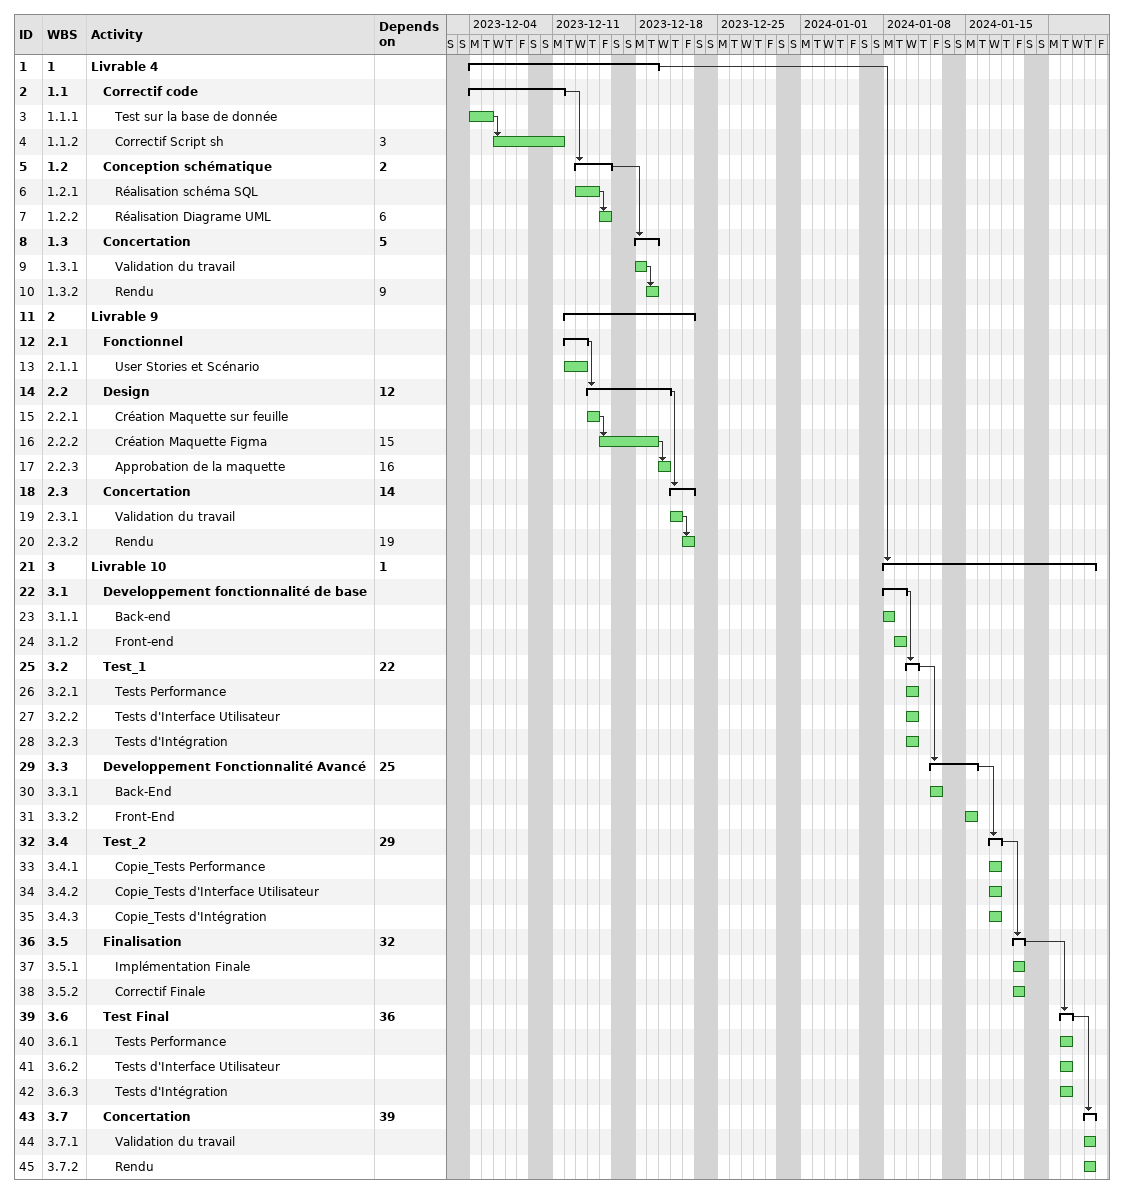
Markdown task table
| ID | WBS | Task | Start | Finish | Predecessors |
|---|---|---|---|---|---|
| 1 | 1 | **Livrable 4** | 2023-12-04 | 2023-12-19 |  |
| 2 | 1.1 | **Correctif code** | 2023-12-04 | 2023-12-11 |  |
| 3 | 1.1.1 | Test sur la base de donnée | 2023-12-04 | 2023-12-05 |  |
| 4 | 1.1.2 | Correctif Script sh | 2023-12-06 | 2023-12-11 | 3 |
| 5 | 1.2 | **Conception schématique** | 2023-12-13 | 2023-12-15 | 2 |
| 6 | 1.2.1 | Réalisation schéma SQL | 2023-12-13 | 2023-12-14 |  |
| 7 | 1.2.2 | Réalisation Diagrame UML | 2023-12-15 | 2023-12-15 | 6 |
| 8 | 1.3 | **Concertation** | 2023-12-18 | 2023-12-19 | 5 |
| 9 | 1.3.1 | Validation du travail | 2023-12-18 | 2023-12-18 |  |
| 10 | 1.3.2 | Rendu | 2023-12-19 | 2023-12-19 | 9 |
| 11 | 2 | **Livrable 9** | 2023-12-12 | 2023-12-22 |  |
| 12 | 2.1 | **Fonctionnel** | 2023-12-12 | 2023-12-13 |  |
| 13 | 2.1.1 | User Stories et Scénario | 2023-12-12 | 2023-12-13 |  |
| 14 | 2.2 | **Design** | 2023-12-14 | 2023-12-20 | 12 |
| 15 | 2.2.1 | Création Maquette sur feuille | 2023-12-14 | 2023-12-14 |  |
| 16 | 2.2.2 | Création Maquette Figma | 2023-12-15 | 2023-12-19 | 15 |
| 17 | 2.2.3 | Approbation de la maquette | 2023-12-20 | 2023-12-20 | 16 |
| 18 | 2.3 | **Concertation** | 2023-12-21 | 2023-12-22 | 14 |
| 19 | 2.3.1 | Validation du travail | 2023-12-21 | 2023-12-21 |  |
| 20 | 2.3.2 | Rendu | 2023-12-22 | 2023-12-22 | 19 |
| 21 | 3 | **Livrable 10** | 2024-01-08 | 2024-01-25 | 1 |
| 22 | 3.1 | **Developpement fonctionnalité de base** | 2024-01-08 | 2024-01-09 |  |
| 23 | 3.1.1 | Back-end | 2024-01-08 | 2024-01-08 |  |
| 24 | 3.1.2 | Front-end | 2024-01-09 | 2024-01-09 |  |
| 25 | 3.2 | **Test_1** | 2024-01-10 | 2024-01-10 | 22 |
| 26 | 3.2.1 | Tests Performance | 2024-01-10 | 2024-01-10 |  |
| 27 | 3.2.2 | Tests d'Interface Utilisateur | 2024-01-10 | 2024-01-10 |  |
| 28 | 3.2.3 | Tests d'Intégration | 2024-01-10 | 2024-01-10 |  |
| 29 | 3.3 | **Developpement Fonctionnalité Avancé** | 2024-01-12 | 2024-01-15 | 25 |
| 30 | 3.3.1 | Back-End | 2024-01-12 | 2024-01-12 |  |
| 31 | 3.3.2 | Front-End | 2024-01-15 | 2024-01-15 |  |
| 32 | 3.4 | **Test_2** | 2024-01-17 | 2024-01-17 | 29 |
| 33 | 3.4.1 | Copie_Tests Performance | 2024-01-17 | 2024-01-17 |  |
| 34 | 3.4.2 | Copie_Tests d'Interface Utilisateur | 2024-01-17 | 2024-01-17 |  |
| 35 | 3.4.3 | Copie_Tests d'Intégration | 2024-01-17 | 2024-01-17 |  |
| 36 | 3.5 | **Finalisation** | 2024-01-19 | 2024-01-19 | 32 |
| 37 | 3.5.1 | Implémentation Finale | 2024-01-19 | 2024-01-19 |  |
| 38 | 3.5.2 | Correctif Finale | 2024-01-19 | 2024-01-19 |  |
| 39 | 3.6 | **Test Final** | 2024-01-23 | 2024-01-23 | 36 |
| 40 | 3.6.1 | Tests Performance | 2024-01-23 | 2024-01-23 |  |
| 41 | 3.6.2 | Tests d'Interface Utilisateur | 2024-01-23 | 2024-01-23 |  |
| 42 | 3.6.3 | Tests d'Intégration | 2024-01-23 | 2024-01-23 |  |
| 43 | 3.7 | **Concertation** | 2024-01-25 | 2024-01-25 | 39 |
| 44 | 3.7.1 | Validation du travail | 2024-01-25 | 2024-01-25 |  |
| 45 | 3.7.2 | Rendu | 2024-01-25 | 2024-01-25 |  |
